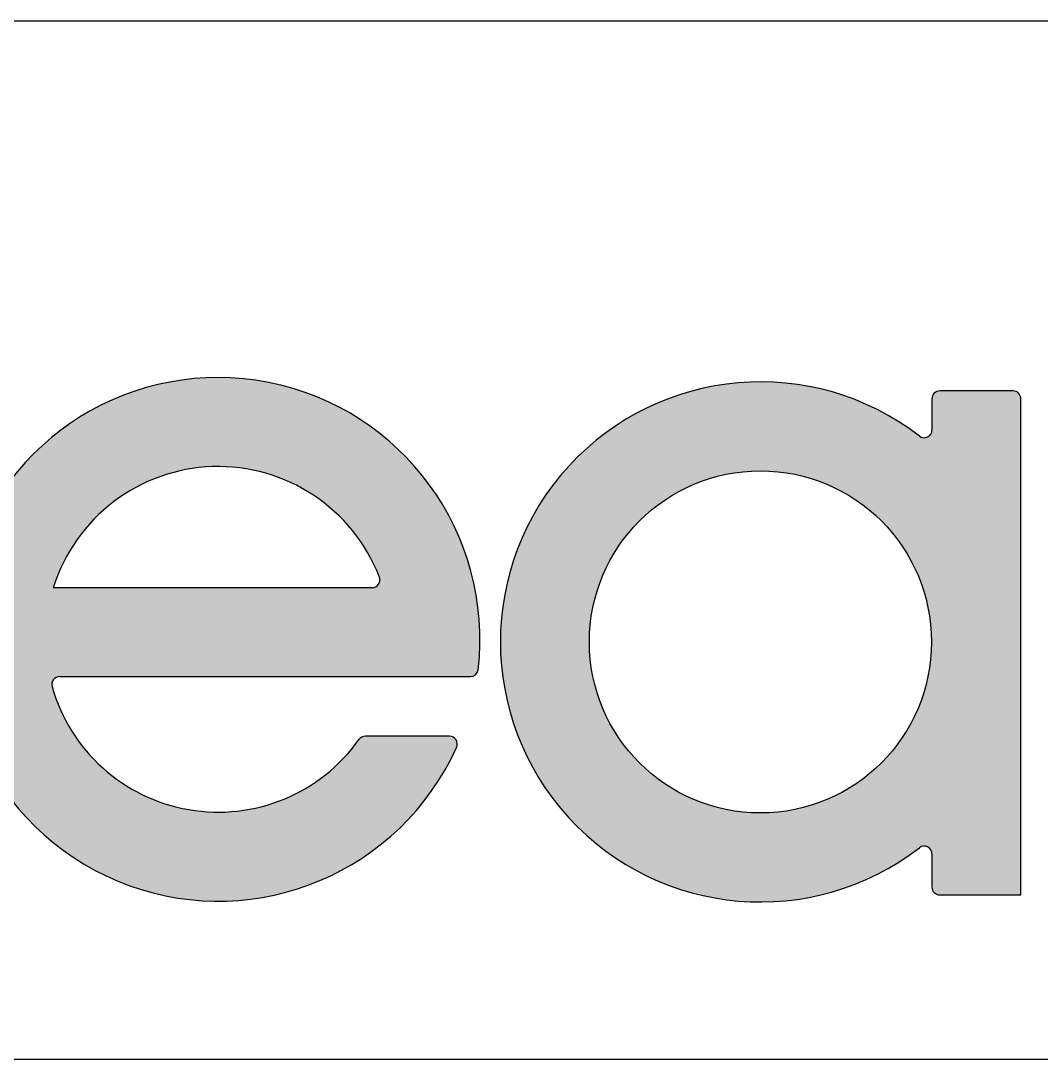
# Model space of a CAD drawing. Header units: millimetres. Extents: x 0.4 to 53.6, y 0.4 to 34.5.
# Drawn here: x 40.551 to 41.917, y 6.606 to 7.995 of the extents above; entities that cross this region are included whole.
import ezdxf

# ---------------------------------------------------------------- set-up
doc = ezdxf.new("R2010")
doc.units = ezdxf.units.MM
doc.header["$LTSCALE"] = 0.125
doc.layers.add('AM_VIS', color=179, linetype='Continuous', lineweight=35)
doc.layers.add('FORMAT', color=7, linetype='Continuous')
doc.layers.add('SLD-0', color=179, linetype='Continuous')

# ---------------------------------------------------------------- blocks, each defined once
blk = doc.blocks.new('Creare PDM Title Block')
at = {"layer": 'FORMAT'}
for p, q in [((38.1, 7.9949967163), (68.2606664512, 7.9949967163)), ((54.76875, 6.6059342163), (68.2625, 6.6059342163))]:
    blk.add_line(p, q, dxfattribs=at)
blk = doc.blocks.new('Block2')
at = {"layer": 'AM_VIS'}
h = blk.add_hatch(color=256, dxfattribs=at)
edge = h.paths.add_edge_path(flags=0)
edge.add_arc((0.6513593003585325, 0.1114234368407145), 0.00375, 270.0000000000008, 353.3385492886122)
edge.add_arc((0.5308689215349307, 0.1254956236671017), 0.1250593476659233, 353.3385492886082, 695.6324183235639)
edge.add_arc((0.6413716991753682, 0.0754447099403778), 0.0037500000000001, 335.6324183235619, 450.0000000000008)
edge.add_line((0.6413716991753682, 0.0791947099403781), (0.601183994809709, 0.0791947099403781))
edge.add_arc((0.6011839948097097, 0.0754447099403778), 0.0037500000000005, 90.0000000000119, 144.556390282229)
edge.add_arc((0.5308689215349307, 0.1254956236671017), 0.0825593476659246, 195.8861210753264, 324.55639028221384, ccw=False)
edge.add_arc((0.4550694885881341, 0.1039234368407135), 0.0037500000000007, 90.00000000001188, 195.8861210753346, ccw=False)
edge.add_line((0.4550694885881333, 0.1076734368407142), (0.6513593003585325, 0.1076734368407142))
edge = h.paths.add_edge_path(flags=0)
edge.add_arc((0.5308689215349307, 0.1254956236671017), 0.0825593476659252, 21.144190536697693, 162.6078540808882, ccw=False)
edge.add_arc((0.6043724773516037, 0.1539234368407145), 0.0037499999999999, -90.00000000001438, 21.144190536695703, ccw=False)
edge.add_line((0.6043724773516028, 0.1501734368407142), (0.4520840789318543, 0.1501734368407142))
h = blk.add_hatch(color=256, dxfattribs=at)
edge = h.paths.add_edge_path(flags=0)
edge.add_line((0.8719232557589016, 0.0229889288586339), (0.8719232557589016, 0.0071635061742754))
edge.add_arc((0.8756732557589019, 0.0071635061742754), 0.0037500000000003, 180, 270.0000000000008)
edge.add_line((0.8756732557589019, 0.0034135061742751), (0.9144232557588999, 0.0034135061742751))
edge.add_line((0.9144232557588999, 0.0034135061742751), (0.9144232557588999, 0.2404017414224615))
edge.add_arc((0.9106732557589005, 0.240401741422462), 0.0037499999999994, 359.999999999994, 450.0000000000008)
edge.add_line((0.9106732557589005, 0.2441517414224614), (0.8756732557589019, 0.2441517414224614))
edge.add_arc((0.8756732557589019, 0.2404017414224615), 0.0037500000000001, 90, 180)
edge.add_line((0.8719232557589016, 0.2404017414224615), (0.8719232557589016, 0.2255701811224127))
edge.add_arc((0.8681732557589014, 0.2255701811224131), 0.0037499999999996, 232.3187963888567, 359.99999999999363, ccw=False)
edge.add_arc((0.7899400289702921, 0.1242795549905242), 0.1242352675738437, 52.31879638884803, 307.6812036111525)
edge.add_arc((0.8681732557589014, 0.0229889288586344), 0.0037499999999998, -7.389644451905042e-12, 127.6812036111464, ccw=False)
edge = h.paths.add_edge_path(flags=0)
edge.add_arc((0.7899400289702921, 0.1242795549905242), 0.0817352675738419, 0, 360)
at = {"layer": 'SLD-0'}
for p, q in [((0.9106732558, 0.2441517414), (0.8756732558, 0.2441517414)), ((0.8719232558, 0.2404017414), (0.8719232558, 0.2255701811)), ((0.9144232558, 0.0034135062), (0.9144232558, 0.2404017414)), ((0.6043724774, 0.1501734368), (0.4520840789, 0.1501734368)), ((0.4550694886, 0.1076734368), (0.6513593004, 0.1076734368)), ((0.6413716992, 0.0791947099), (0.6011839948, 0.0791947099)), ((0.8719232558, 0.0229889289), (0.8719232558, 0.0071635062)), ((0.8756732558, 0.0034135062), (0.9144232558, 0.0034135062))]:
    blk.add_line(p, q, dxfattribs=at)
blk.add_circle((0.789940029, 0.124279555), 0.0817352675738419, dxfattribs=at)
for centre, radius, start, end in [((0.5308689215, 0.1254956237), 0.1250593476659236, 353.3385492886, 335.6324183236), ((0.789940029, 0.124279555), 0.1242352675738439, 52.3187963888, 307.6812036112), ((0.8756732558, 0.2404017414), 0.0037500000000003, 90, 180), ((0.9106732558, 0.2404017414), 0.0037499999999995, 360, 90), ((0.8681732558, 0.2255701811), 0.0037500000000003, 232.3187963888, 360), ((0.5308689215, 0.1254956237), 0.0825593476659261, 21.1441905367, 162.6078540809), ((0.6043724774, 0.1539234368), 0.0037500000000003, 270, 21.1441905367), ((0.6513593004, 0.1114234368), 0.0037500000000003, 270, 353.3385492886), ((0.4550694886, 0.1039234368), 0.0037500000000007, 90, 195.8861210753), ((0.5308689215, 0.1254956237), 0.0825593476659249, 195.8861210753, 324.5563902822), ((0.6011839948, 0.0754447099), 0.0037500000000007, 90, 144.5563902822), ((0.6413716992, 0.0754447099), 0.0037500000000003, 335.6324183236, 90), ((0.8681732558, 0.0229889289), 0.0037500000000003, 360, 127.6812036111), ((0.8756732558, 0.0071635062), 0.0037500000000003, 180, 270)]:
    blk.add_arc(centre, radius, start, end, dxfattribs=at)

msp = doc.modelspace()

# ---------------------------------------------------------------- block references
at = {"color": 7, "linetype": 'Continuous'}
msp.add_blockref('Creare PDM Title Block', (-15.8729611808, -2.9535e-06), dxfattribs=at)
at = {"color": 7, "linetype": 'Continuous', "xscale": 2.8, "yscale": 2.8, "zscale": 2.8}
msp.add_blockref('Block2', (39.3289744435, 6.8161798292), dxfattribs=at)

doc.saveas('drawing.dxf')
